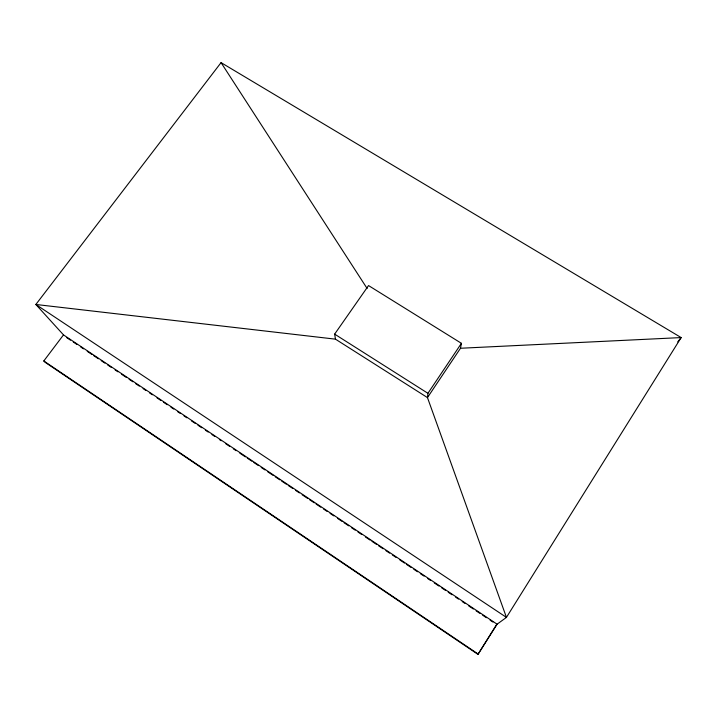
<?xml version="1.0" encoding="UTF-8"?>
<svg xmlns="http://www.w3.org/2000/svg" width="717" height="717" viewBox="0 0 717 717"><rect width="100%" height="100%" fill="white"/><g stroke="black" fill="none" stroke-linecap="round" stroke-linejoin="round"><path stroke-width="1.08" d="M461.425 343.318L427.932 393.31L427.466 397.594L506.444 617.391L497.096 624.193L477.97 654.379L45.296 362.417L43.8 360.974L63.499 334.893L35.85 304.474L221.06 62.621L681.15 337.573L506.444 617.391L35.85 304.474L335.466 339.159L427.466 397.594L460.493 348.256L461.425 343.318L368.538 285.563L334.642 334.122L335.466 339.159M477.97 654.379L496.63 624.534M677.708 341.91L681.15 337.573L460.493 348.256M334.642 334.122L427.932 393.31M63.499 334.893L497.096 624.193M66.762 337.671L70.481 340.154M73.277 342.018L76.997 344.501M80.716 346.983L83.513 348.847M87.232 351.33L91.884 354.44M93.748 355.677L98.399 358.787M101.187 360.642L104.906 363.134M107.702 364.989L111.422 367.471M115.141 369.963L117.938 371.818M121.657 374.31L126.309 377.411M129.105 379.275L132.824 381.758M135.612 383.622L139.34 386.105M143.059 388.587L145.847 390.451M149.575 392.934L152.363 394.798M157.014 397.899L160.733 400.382M163.53 402.246L167.249 404.729M170.969 407.211L173.765 409.075M177.484 411.558L180.272 413.422M184 415.905L186.787 417.769M191.439 420.879L195.158 423.362M197.955 425.226L201.674 427.708M205.394 430.191L208.19 432.055M211.909 434.538L214.706 436.402M219.357 439.503L221.212 440.749M225.864 443.85L229.592 446.332M233.312 448.815L236.099 450.679M239.828 453.162L245.411 456.89M247.266 458.127L251.918 461.237M253.782 462.474L258.434 465.584M261.221 467.448L264.949 469.931M267.737 471.795L273.32 475.514M275.185 476.76L279.836 479.861M281.691 481.107L286.343 484.208M288.207 485.454L292.859 488.555M295.655 490.419L299.374 492.902M302.162 494.766L307.745 498.494M309.61 499.731L314.261 502.841M316.125 504.078L320.777 507.188M323.564 509.043L327.284 511.526M330.08 513.39L333.799 515.873M337.519 518.364L342.17 521.465M344.035 522.711L348.686 525.812M351.482 527.676L355.202 530.159M357.989 532.023L361.709 534.506M365.437 536.988L370.089 540.089M371.944 541.335L376.604 544.436M378.459 545.682L383.111 548.783M385.907 550.647L389.627 553.13M392.414 554.994L396.142 557.476M399.862 559.959L404.513 563.069M406.378 564.306L411.029 567.416M413.817 569.28L417.536 571.763M420.332 573.627L424.052 576.109M427.771 578.592L430.567 580.456M434.287 582.939L438.938 586.04M441.735 587.904L445.454 590.387M448.242 592.251L451.97 594.734M455.689 597.216L458.477 599.08M462.205 601.563L464.992 603.427M468.712 605.91L473.363 609.011M476.16 610.875L479.879 613.358M482.675 615.222L486.395 617.704M490.114 620.196L492.911 622.051M43.8 360.974L478.356 654.173M221.06 62.621L367.14 288.503"/></g></svg>
